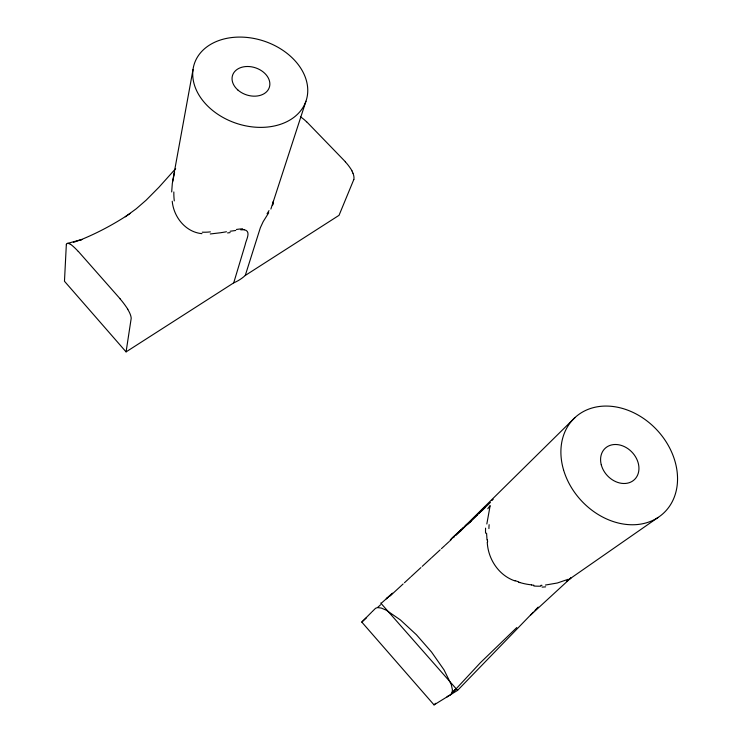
<?xml version="1.0" encoding="UTF-8"?>
<svg xmlns="http://www.w3.org/2000/svg" width="742" height="742" viewBox="0 0 742 742"><rect width="100%" height="100%" fill="white"/><g stroke="black" fill="none" stroke-linecap="round" stroke-linejoin="round"><path stroke-width="1.11" d="M171.68 191.937L172.329 183.339L174.055 174.936M273.26 201.342L272.889 203.967M486.826 523.991L490.156 505.617A17.465 1.827 -59.4 0 0 487.791 508.762M66.326 244.702L64.471 281.264L126.075 351.884L131.195 318.374A11.547 4.053 56.6 0 0 129.127 311.807L127.745 309.312M172.608 181.493L193.003 69.637M353.813 179.518L339.038 215.328L245.268 275.458A47.646 38.964 15.3 0 1 233.711 282.869L126.075 351.884M233.711 282.869L245.212 244.619C245.852 240.26 251.659 231.254 244.359 229.788M245.268 275.458L260.377 227.664L263.178 221.635L268.734 212.759M270.886 209.04L305.936 101.255A58.859 43.388 18.3 0 0 234.815 37.258A58.859 43.388 18.3 0 0 209.958 108.184A58.859 43.388 18.3 0 0 305.936 101.255M272.611 204.95L272.416 205.515M530.706 614.97L570.644 578.213L568.956 579.483M175.65 168.629L158.89 187.318L146.137 200.182L136.287 208.743L125.287 216.803M450.95 694.447L455.94 688.808L450.533 694.744M371.742 612.085L361.781 622.074L434.042 704.9L457.591 690.366L533.35 612.113M534.954 610.443L538.182 607.114M434.042 704.9L435.582 703.314M372.28 611.538L375.582 608.273L377.53 607.577L381.323 608.078L386.322 610.212L400.346 619.895L416.42 634.753L431.501 651.986L444.041 669.905L451.266 684.541L452.453 689.958L451.85 693.418L480.417 662.699L516.803 627.547M465.234 525.828L575.115 417.449M460.643 530.947L461.144 530.456M461.394 530.205L461.895 529.714M462.145 529.473L462.646 528.972M462.897 528.731L463.398 528.23M463.648 527.989L464.149 527.488M464.409 527.237L464.909 526.746M465.16 526.495L465.67 525.995M465.92 525.744L466.43 525.243M466.681 524.993L490.443 502.408M467.321 524.705L477.125 515.059M478.757 513.455L485.287 507.018M477.078 515.43L477.598 514.92M481.799 510.802L485.008 507.658M491.927 500.498L493.189 499.283M450.348 539.749L463.129 527.785M452.193 538.015L461.172 529.649M361.781 622.074L366.557 617.678M377.548 607.55L380.646 604.693M390.032 596.039L403.138 583.954M404.455 582.748L410.419 577.248M411.087 576.636L420.909 567.584M422.207 566.378L431.25 558.049M431.89 557.465L440.173 549.831M441.444 548.663L444.597 545.75M445.228 545.175L448.984 541.706M449.615 541.122L451.488 539.397M453.353 537.681L454.596 536.531M455.838 535.39L458.686 532.765M459.261 532.237L460.392 531.189M392.518 593.173L386.248 598.822L391.451 594.147M381.342 603.19L387.333 597.866M566.406 581.255L658.182 517.397M130.295 213.362C114.685 223.815 98 232.793 80.6 239.879L81.759 239.48L67.253 243.469M448.335 696.079L450.385 694.827M447.036 696.877L448.187 696.172M448.047 696.256L447.463 696.617M568.14 579.307L557.307 583.008L545.435 585.048M73.384 242.393L81.759 239.48M570.589 578.213L570.32 578.306A7.068 0.584 -20.5 0 1 570.784 578.25M221.932 232.552L226.458 231.754M221.431 232.645L210.274 233.971M235.733 230.484L230.103 231.254M240.779 229.844L243.691 229.742M542.003 585.299L540.872 585.345M533.897 585.225L531.448 585.011M201.954 233.656C185.556 232.144 173.647 216.979 172.227 201.212M519.743 582.6L518.741 582.275M515.115 580.967C498.633 575.486 487.986 558.847 487.253 542.142M70.555 244.443L69.043 243.645A11.52 3.905 57.7 0 0 66.288 244.665M306.641 121.753L345.355 161.737M78.3 251.39L120.121 298.803M380.739 603.051L457.591 690.366M351.921 170.929L352.969 173.211M487.021 539.926L486.576 533.173M460.68 530.818A51.838 44.761 52.7 0 1 470.929 521.478M300.389 116.819A30.57 16.213 60.3 0 1 306.613 121.855M345.308 161.83A30.589 16.639 58.8 0 1 352.051 170.855M352.969 173.211A10.063 5.556 58.9 0 1 353.841 179.545M120.102 298.887A35.022 12.085 56.5 0 1 127.837 309.256M70.481 244.201A34.967 11.742 57.4 0 1 78.3 251.492M268.994 210.626A18.235 2.903 -53.4 0 1 267.046 213.752M273.037 203.781A15.257 2.987 -58.1 0 1 272.778 204.755M243.83 229.63A9.989 3.793 -18.6 0 1 244.498 229.686M236.401 229.473A18.671 4.025 -11.3 0 1 242.615 228.796M227.553 232.932A17.242 3.126 -6.5 0 1 230.122 232.608M210.385 231.875A58.998 49.649 -51.1 0 1 202.251 232.19M174.287 200.906A59.62 55.075 -86.8 0 1 173.841 191.965M173.832 174.704A16.927 6.446 -80.4 0 1 174.593 172.376M518.862 581.941A62.254 53.832 13.7 0 1 515.254 580.643M531.457 584.844A60.584 59.527 37.9 0 1 519.771 582.507M540.909 586.161A67.782 66.789 37.9 0 1 533.85 586.013M545.62 586.848A66.557 60.89 -1.9 0 1 542.096 587.098M488.913 528.619A49.26 26.517 89 0 1 489.117 524.668M485.556 533.183A54.12 36.571 87 0 1 485.565 528.137M487.615 541.92A44.557 13.282 86.3 0 1 487.392 539.768M237.867 90.005A19.357 14.265 18.3 0 0 269.318 87.445A19.357 14.265 18.3 0 0 245.676 66.567A19.357 14.265 18.3 0 0 237.867 90.005M563.53 469.816A65.166 51.755 47.2 0 0 662.096 514.466A65.166 51.755 47.2 0 0 632.045 411.958A65.166 51.755 47.2 0 0 563.53 469.816M601.27 464.798A21.425 17.01 47.1 0 0 633.418 480.482A21.425 17.01 47.1 0 0 624.597 446.721A21.425 17.01 47.1 0 0 601.27 464.798"/></g></svg>
